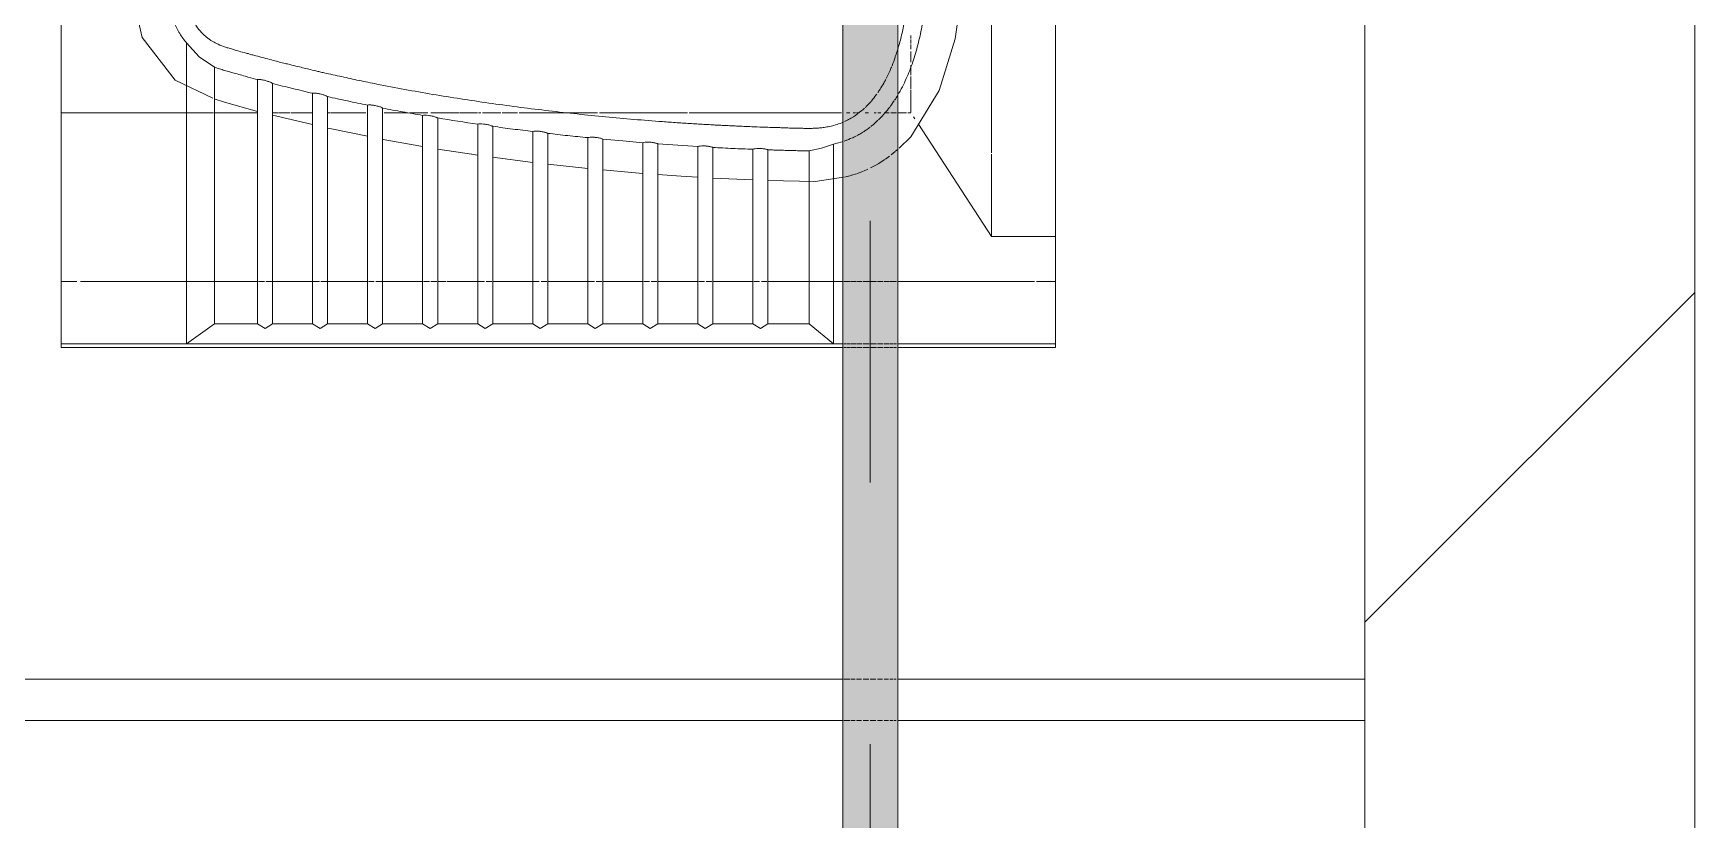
# Model space of a CAD drawing. Header units: millimetres. Extents: x -4000 to 187956, y -58990 to 162485.
# Drawn here: x 11643 to 12650, y 138761 to 139238 of the extents above; entities that cross this region are included whole.
import ezdxf

# ---------------------------------------------------------------- set-up
doc = ezdxf.new("R2010")
doc.units = ezdxf.units.MM
doc.linetypes.add('Dash 1_16_', pattern=[317.5, 158.75, -158.75])
for name, color, linetype, lineweight in [('A-WALL', 113, 'Continuous', 13), ('A-WALL-PATT', 111, 'Continuous', 13), ('P-PIPE', 3, 'Continuous', 9), ('P-PIPE-CNTR', 3, 'Continuous', 9), ('P-SANR-FIXT', 6, 'Continuous', 9)]:
    doc.layers.add(name, color=color, linetype=linetype, lineweight=lineweight)

# ---------------------------------------------------------------- blocks, each defined once
blk = doc.blocks.new('WCPan-SquattingPan-Vitra-ArkitektSeries-5952 - CMPX502N-V827-FFS - TANG 1')
at = {"layer": 'P-SANR-FIXT', "color": 250}
for p, q in [((250.6, 212.4), (-250.6, 212.4)), ((250.6, 212.4), (250.6, 116.9)), ((253, 212.4), (250.6, 212.4)), ((253, 116.9), (253, 212.4)), ((250.6, 83.5), (250.6, 77.9)), ((253, -390.2), (253, 83.5)), ((129.5, 77.9), (250.6, 77.9)), ((250.6, 77.9), (238.6, 63.1)), ((250.6, -314.3), (250.6, 77.9)), ((238.6, 63.1), (133.7, 63.1)), ((238.6, 38.1), (238.6, 63.1)), ((238.6, 38.1), (133, 38.1)), ((132.7, 29), (238.6, 29)), ((238.6, 4.8), (238.6, 29)), ((238.6, 4.8), (131.5, 4.8)), ((131, -4.3), (238.6, -4.3)), ((238.6, -28.6), (238.6, -4.3)), ((238.6, -28.6), (129.4, -28.6)), ((128.7, -37.7), (238.6, -37.7)), ((238.6, -61.9), (238.6, -37.7)), ((238.6, -61.9), (126.5, -61.9)), ((125.6, -71), (238.6, -71)), ((238.6, -95.3), (238.6, -71)), ((238.6, -95.3), (123, -95.3)), ((121.9, -104.4), (238.6, -104.4)), ((238.6, -128.6), (238.6, -104.4)), ((238.6, -128.6), (118.7, -128.6)), ((117.4, -137.7), (238.6, -137.7)), ((238.6, -162), (238.6, -137.7)), ((112.1, -171.1), (238.6, -171.1)), ((238.6, -162), (113.7, -162)), ((238.6, -195.4), (238.6, -171.1)), ((238.6, -195.4), (107.7, -195.4)), ((105.9, -204.5), (238.6, -204.5)), ((238.6, -204.5), (238.6, -228.7)), ((238.6, -228.7), (100.7, -228.7)), ((98.7, -237.8), (238.6, -237.8)), ((238.6, -262.1), (238.6, -237.8)), ((90.4, -271.2), (238.6, -271.2)), ((238.6, -262.1), (92.7, -262.1)), ((238.6, -297.2), (238.6, -271.2)), ((82.8, -297.2), (238.6, -297.2)), ((238.6, -297.2), (250.6, -314.3)), ((250.6, -314.3), (68, -314.3)), ((250.6, -314.3), (250.6, -390.2)), ((250.6, -390.2), (-250.6, -390.2)), ((250.6, -390.2), (253, -390.2))]:
    blk.add_line(p, q, dxfattribs=at)
at = {"layer": 'P-SANR-FIXT', "color": 252}
for p, q in [((185.5, 212.4), (25, 212.4)), ((185.5, 173.7), (185.5, 212.4)), ((185.5, 212.4), (212.9, 212.4)), ((212.9, 212.4), (212.9, 201)), ((253, 212.4), (212.9, 212.4)), ((212.9, 199.8), (212.9, 116.9)), ((134.9, 173.7), (-184.7, 173.7)), ((117.4, 129.4), (185.5, 173.7)), ((185.5, 173.7), (135.6, 173.7)), ((66, 124.9), (68.4, 124.9)), ((110.6, 56.6), (110.6, 82.7)), ((212.9, 83.5), (212.9, 38.1)), ((110.6, -9.6), (110.6, 56.4)), ((212.9, 37.6), (212.9, 34.2)), ((212.9, 33), (212.9, 29.6)), ((151.3, 29), (150.1, 4.8)), ((212.9, 29), (212.9, 4.8)), ((212.9, 4.2), (212.9, 0.8)), ((149.6, -4.3), (149, -14.4)), ((212.9, -0.3), (212.9, -3.8)), ((212.9, -4.3), (212.9, -28.6)), ((110.6, -64), (110.6, -10.6)), ((149, -14.4), (148, -28.6)), ((212.9, -29.1), (212.9, -32.6)), ((147.3, -37.7), (145.2, -61.9)), ((212.9, -33.7), (212.9, -37.1)), ((212.9, -37.7), (212.9, -61.9)), ((110.6, -82.9), (110.6, -65.1)), ((212.9, -62.5), (212.9, -65.9)), ((212.9, -67), (212.9, -70.5)), ((144.3, -71), (141.7, -95.3)), ((212.9, -71), (212.9, -95.3)), ((212.9, -95.8), (212.9, -99.3)), ((212.9, -100.4), (212.9, -103.9)), ((140.6, -104.4), (137.5, -128.7)), ((212.9, -104.4), (212.9, -128.6)), ((212.9, -129.1), (212.9, -132.7)), ((136.2, -137.8), (135.7, -141.2)), ((212.9, -133.7), (212.9, -137.2)), ((212.9, -137.7), (212.9, -156.2)), ((135.7, -141.4), (132.5, -162)), ((212.9, -156.9), (212.9, -162)), ((131, -171.1), (126.7, -195)), ((212.9, -162.5), (212.9, -166.1)), ((212.9, -167), (212.9, -170.6)), ((212.9, -171.1), (212.9, -195.4)), ((212.9, -195.8), (212.9, -199.4)), ((212.9, -200.4), (212.9, -204)), ((212.9, -204.5), (212.9, -228.7)), ((212.9, -229.1), (212.9, -232.8)), ((212.9, -233.7), (212.9, -237.4)), ((212.9, -237.8), (212.9, -262.1)), ((110.6, -297.2), (110.6, -271.2)), ((212.9, -262.5), (212.9, -266.2)), ((212.9, -267), (212.9, -270.7)), ((212.9, -271.2), (212.9, -378.6)), ((110.6, -390.2), (110.6, -297.9)), ((64.9, -341.1), (32.9, -348.3)), ((212.9, -380.8), (212.9, -390.2)), ((-110.5, -390.2), (110.6, -390.2)), ((212.9, -390.2), (110.6, -390.2)), ((212.9, -390.2), (253, -390.2))]:
    blk.add_line(p, q, dxfattribs=at)
at = {"layer": 'P-SANR-FIXT', "color": 253}
for p, q in [((63.6, 124.9), (65.4, 124.9)), ((69.2, 124.9), (72, 124.9)), ((73.3, 124.9), (76.8, 124.9)), ((76.9, 124.9), (79.8, 124.9)), ((81.6, 124.9), (87.8, 124.9)), ((88.5, 124.9), (95.9, 124.9)), ((96.7, 124.9), (110.4, 124.9)), ((110.6, 123), (110.6, 124.9)), ((110.6, 116.9), (110.6, 122.1)), ((112.9, 126.5), (114.1, 127.3)), ((110.6, 114.7), (110.6, 116.2)), ((110.6, -112.6), (110.6, -83.1)), ((110.6, -123), (110.6, -113.7)), ((110.6, -134.9), (110.6, -123.8)), ((110.6, -137.3), (110.6, -135.9)), ((110.6, -148.6), (110.6, -137.8)), ((110.6, -166.2), (110.6, -148.9)), ((110.6, -179.1), (110.6, -168)), ((110.6, -194.4), (110.6, -180)), ((110.6, -217), (110.6, -205.5)), ((110.6, -226.5), (110.6, -217.2)), ((110.6, -228.7), (110.6, -227)), ((110.6, -239.6), (110.6, -237.8)), ((110.6, -251), (110.6, -239.9)), ((110.6, -258.4), (110.6, -251.6)), ((110.6, -262.1), (110.6, -258.9))]:
    blk.add_line(p, q, dxfattribs=at)
at = {"layer": 'P-SANR-FIXT', "color": 9}
for p, q in [((110.6, 112.7), (110.6, 114.5)), ((110.6, 108.6), (110.6, 111.7)), ((110.6, 104.7), (110.6, 106.6)), ((110.6, 102.5), (110.6, 103.8)), ((110.6, 97.2), (110.6, 99.1)), ((110.6, 91.9), (110.6, 93.5)), ((110.6, 89.8), (110.6, 91.2))]:
    blk.add_line(p, q, dxfattribs=at)
at = {"layer": 'P-SANR-FIXT', "color": 25}
for p, q in [((132.6, 117.1), (133.9, 115.6)), ((212.9, 116.1), (212.9, 114.7)), ((212.9, 85.6), (212.9, 84.1))]:
    blk.add_line(p, q, dxfattribs=at)
at = {"layer": 'P-SANR-FIXT', "color": 243}
for p, q in [((134.1, 115.4), (136, 112.9)), ((136.9, 111.8), (138.7, 109.4)), ((212.9, 114.4), (212.9, 112)), ((212.9, 111.6), (212.9, 108.6)), ((138.9, 109), (141.4, 105.1)), ((141.7, 104.7), (144, 100.4)), ((212.9, 108.1), (212.9, 104.5)), ((212.9, 104), (212.9, 100.2)), ((144.8, 98.7), (146, 96.1)), ((146.1, 95.7), (147.4, 92.3)), ((147.5, 91.9), (148.4, 88.9)), ((212.9, 99.7), (212.9, 95.9)), ((212.9, 95.4), (212.9, 91.9)), ((212.9, 91.4), (212.9, 88.4)), ((110.6, 85.8), (110.6, 87.8)), ((148.5, 88.6), (149.1, 86.2)), ((149.2, 86.1), (149.5, 84.5)), ((212.9, 88.1), (212.9, 85.8))]:
    blk.add_line(p, q, dxfattribs=at)
at = {"layer": 'P-SANR-FIXT', "color": 16}
for p, q in [((250.6, 116.1), (250.6, 114.7)), ((250.6, 114.3), (250.6, 112)), ((250.6, 111.6), (250.6, 108.6)), ((253, 114.7), (253, 116.1)), ((253, 112), (253, 114.3)), ((253, 108.6), (253, 111.6)), ((250.6, 108), (250.6, 104.5)), ((250.6, 104), (250.6, 100.2)), ((253, 104.5), (253, 108)), ((253, 100.2), (253, 104)), ((250.6, 99.6), (250.6, 95.9)), ((250.6, 95.3), (250.6, 91.9)), ((250.6, 91.4), (250.6, 88.4)), ((253, 95.9), (253, 99.6)), ((253, 91.9), (253, 95.3)), ((253, 88.4), (253, 91.4)), ((250.6, 88), (250.6, 85.8)), ((250.6, 85.5), (250.6, 84.1)), ((253, 85.8), (253, 88)), ((253, 84.1), (253, 85.5))]:
    blk.add_line(p, q, dxfattribs=at)
at = {"layer": 'P-SANR-FIXT', "color": 252, "flags": 128}
for points in [[(0, 157.7), (32.9, 156.4), (65.6, 151.7), (97.1, 142), (125.1, 124.8), (132, 117.8)], [(149.6, 83.9), (152.2, 66.8), (151.6, 38.1)], [(124.8, -204.5), (120.1, -227.3), (119.8, -228.7)], [(117.7, -237.8), (112.6, -259.4), (111.9, -262.1)], [(109.8, -271.3), (104.1, -291.2), (102, -297.5)], [(101.7, -298.2), (90.8, -321.1), (64.9, -341.1)]]:
    blk.add_lwpolyline(points, dxfattribs=at)
at = {"layer": 'P-SANR-FIXT', "color": 250, "flags": 128}
for points in [[(133.7, 63.1), (132, 70.6), (129.5, 77.9)], [(238.6, 29), (241.4, 33.6), (238.6, 38.1)], [(238.6, -4.3), (241.4, 0.2), (238.6, 4.8)], [(129.4, -28.6), (130.2, -16.5), (131, -4.3)], [(238.6, -37.7), (241.4, -33.1), (238.6, -28.6)], [(126.5, -61.9), (127.6, -49.8), (128.7, -37.7)], [(238.6, -71), (241.4, -66.5), (238.6, -61.9)], [(238.6, -104.4), (241.4, -99.8), (238.6, -95.3)], [(238.6, -137.7), (241.4, -133.2), (238.6, -128.6)], [(238.6, -171.1), (241.4, -166.6), (238.6, -162)], [(238.6, -204.5), (241.4, -199.9), (238.6, -195.4)], [(238.6, -237.8), (241.4, -233.3), (238.6, -228.7)], [(238.6, -271.2), (241.4, -266.6), (238.6, -262.1)], [(68, -314.3), (76.6, -306.5), (82.8, -297.2)]]:
    blk.add_lwpolyline(points, dxfattribs=at)
at = {"layer": 'P-SANR-FIXT', "color": 250}
blk.add_arc((-1176.2, 51.3), 1307.4, 350.6119, 351.6879, dxfattribs=at)
for points, knots in [([(98.8, 117.4), (97.9, 118), (93.7, 120.3), (86.1, 123.8), (75.9, 127.3), (65.2, 130.2), (54.6, 132.3), (43.7, 133.9), (32.5, 135.1), (17.7, 136.1), (6.8, 136.4), (0, 136.4)], [0.3361599, 0.3361599, 0.3361599, 0.3361599, 0.3571429, 0.4285714, 0.5, 0.5714286, 0.6428571, 0.7142857, 0.7857143, 0.8571429, 1, 1, 1, 1]), ([(0, 125.4), (5.3, 125.4), (13.8, 125.3), (25.5, 124.7), (34.4, 123.9), (43.1, 122.9), (51.7, 121.6), (60.2, 120), (66.5, 118.5), (70.1, 117.5), (70.8, 117.2)], [0, 0, 0, 0, 0.0294118, 0.0441176, 0.0588235, 0.0735294, 0.0882353, 0.1029412, 0.1176471, 0.121678, 0.121678, 0.121678, 0.121678]), ([(116.1, 83.9), (116.3, 83.6), (117, 82), (118, 79.1), (118.9, 75.5), (119.4, 72.3), (119.8, 69.5), (119.9, 66.8), (120, 64.7), (120, 63), (120, 62), (120, 61.2), (120, 60.1), (119.9, 58.3), (119.9, 55.3), (119.8, 51.4), (119.6, 47.5), (119.5, 44), (119.4, 40.7), (119.3, 37), (119.1, 31.9), (118.9, 26.9), (118.7, 22.5), (118.6, 19), (118.4, 16.2), (118.3, 13.4), (118.2, 11), (118.1, 8.7), (118, 6.7), (117.8, 4.6), (117.7, 1.8), (117.5, -1.7), (117.2, -6), (117, -10.3), (116.7, -14.7), (116.3, -20.6), (115.5, -30.8), (114.4, -45.2), (112.3, -68.1), (109.2, -96.7), (105.5, -125.4), (102.1, -148), (99.4, -165), (96.4, -181.9), (93.5, -196.8), (91.3, -207.8), (89.8, -214.9), (88.6, -220.2), (87.5, -225.5), (86.5, -229.9), (85.7, -233.4), (84.9, -236.7), (84.1, -240.1), (83.2, -243.8), (82.2, -247.8), (81.2, -251.9), (80.2, -256.1), (79.3, -259.7), (78.2, -263.8), (76.9, -268.6), (75.8, -272.6), (75, -275.8), (74.1, -278.9), (73.2, -282.4), (72.2, -285.7), (71.4, -288.4), (70.4, -291.5), (69.3, -294.4), (68, -297), (67.1, -298.7), (66.1, -300.3), (64.4, -302.5), (61.9, -305.3), (58.1, -308.3), (54.4, -310.4), (51, -312), (47.4, -313.3), (42.8, -314.6), (38.3, -315.4), (34.9, -315.7), (31.6, -316), (27.2, -316.3), (22.4, -316.5), (18.4, -316.6), (14.4, -316.6), (10, -316.6), (5.1, -316.6), (1.8, -316.5), (0, -316.5)], [0.2186412, 0.2186412, 0.2186412, 0.2186412, 0.2205882, 0.2279412, 0.2352941, 0.2426471, 0.25, 0.2573529, 0.2647059, 0.2683824, 0.2720588, 0.2738971, 0.2757353, 0.2794118, 0.2830882, 0.2867647, 0.2904412, 0.2922794, 0.2941176, 0.2977941, 0.3014706, 0.3088235, 0.3161765, 0.3235294, 0.3308824, 0.3382353, 0.3455882, 0.3492647, 0.3529412, 0.3566176, 0.3602941, 0.3676471, 0.375, 0.3823529, 0.3897059, 0.3970588, 0.4117647, 0.4411765, 0.4705882, 0.5294118, 0.5882353, 0.6176471, 0.6470588, 0.6764706, 0.7058824, 0.7242647, 0.7334559, 0.7426471, 0.7518382, 0.7610294, 0.765625, 0.7702206, 0.7794118, 0.7886029, 0.7977941, 0.8069853, 0.8115809, 0.8161765, 0.8207721, 0.8253676, 0.8299632, 0.832261, 0.8345588, 0.8391544, 0.84375, 0.8483456, 0.8529412, 0.8621324, 0.8667279, 0.8713235, 0.8759191, 0.8805147, 0.8897059, 0.8988971, 0.9080882, 0.9126838, 0.9172794, 0.9264706, 0.9356618, 0.9402574, 0.9448529, 0.9540441, 0.9632353, 0.9678309, 0.9724265, 0.9816176, 0.9908088, 1, 1, 1, 1]), ([(133, 38.1), (133, 38.5), (133.1, 39.6), (133.1, 41.9), (133.2, 44.4), (133.3, 47.2), (133.4, 50.9), (133.5, 55.2), (133.6, 58.7), (133.6, 60.9), (133.7, 62.1), (133.7, 62.7), (133.7, 63.1)], [0, 0, 0, 0, 0.125, 0.25, 0.3125, 0.375, 0.5, 0.625, 0.75, 0.875, 0.9375, 1, 1, 1, 1]), ([(133, 38.1), (132.9, 38), (132.8, 37.6), (132.5, 36.5), (132.2, 34.8), (132.2, 32.4), (132.3, 30.3), (132.5, 29.3), (132.7, 29)], [0, 0, 0, 0, 0.1, 0.2, 0.4, 0.6, 0.8, 1, 1, 1, 1]), ([(131.5, 4.8), (131.5, 4.6), (131.3, 4.2), (131.1, 3.4), (130.9, 2.5), (130.7, 1), (130.6, -0.9), (130.7, -3.1), (130.9, -4), (131, -4.3)], [0, 0, 0, 0, 0.1, 0.2, 0.3, 0.4, 0.6, 0.8, 1, 1, 1, 1]), ([(129.4, -28.6), (129.3, -28.7), (129.1, -29.1), (128.9, -29.9), (128.7, -30.9), (128.4, -32.3), (128.3, -34.3), (128.3, -36.4), (128.5, -37.4), (128.7, -37.7)], [0, 0, 0, 0, 0.1, 0.2, 0.3, 0.4, 0.6, 0.8, 1, 1, 1, 1]), ([(126.5, -61.9), (126.4, -62.1), (126.3, -62.5), (126, -63.3), (125.8, -64.2), (125.5, -65.7), (125.3, -67.6), (125.3, -69.8), (125.5, -70.7), (125.6, -71)], [0, 0, 0, 0, 0.1, 0.2, 0.3, 0.4, 0.6, 0.8, 1, 1, 1, 1]), ([(123, -95.3), (122.9, -95.5), (122.7, -95.8), (122.4, -96.6), (122.2, -97.6), (121.9, -99), (121.7, -101), (121.6, -103.1), (121.8, -104.1), (121.9, -104.4)], [0, 0, 0, 0, 0.1, 0.2, 0.3, 0.4, 0.6, 0.8, 1, 1, 1, 1]), ([(118.7, -128.6), (118.7, -128.8), (118.5, -129.2), (118.2, -130), (117.9, -130.9), (117.7, -132), (117.5, -133.1), (117.3, -134.7), (117.2, -136.5), (117.3, -137.4), (117.4, -137.7)], [0, 0, 0, 0, 0.1, 0.2, 0.3, 0.4, 0.5, 0.6, 0.8, 1, 1, 1, 1]), ([(113.7, -162), (113.6, -162.2), (113.4, -162.5), (113.1, -163.3), (112.8, -164.3), (112.5, -165.3), (112.3, -166.5), (112, -168), (111.9, -169.8), (112, -170.8), (112.1, -171.1)], [0, 0, 0, 0, 0.1, 0.2, 0.3, 0.4, 0.5, 0.6, 0.8, 1, 1, 1, 1]), ([(107.7, -195.4), (107.6, -195.5), (107.4, -195.9), (107, -196.7), (106.7, -197.6), (106.4, -198.7), (106.2, -199.8), (105.9, -201.3), (105.7, -203.2), (105.8, -204.1), (105.9, -204.5)], [0, 0, 0, 0, 0.1, 0.2, 0.3, 0.4, 0.5, 0.6, 0.8, 1, 1, 1, 1]), ([(100.7, -228.7), (100.6, -228.9), (100.4, -229.3), (100.1, -230), (99.7, -231), (99.4, -232), (99.1, -233.2), (98.8, -234.7), (98.5, -236.5), (98.6, -237.5), (98.7, -237.8)], [0, 0, 0, 0, 0.1, 0.2, 0.3, 0.4, 0.5, 0.6, 0.8, 1, 1, 1, 1]), ([(82.8, -297.2), (83.2, -296.2), (83.9, -294.2), (84.8, -291.2), (85.8, -288), (86.7, -284.5), (87.8, -280.6), (89.2, -275.7), (90, -272.7), (90.4, -271.2)], [0, 0, 0, 0, 0.125, 0.25, 0.375, 0.5, 0.625, 0.75, 1, 1, 1, 1]), ([(92.7, -262.1), (92.6, -262.2), (92.4, -262.6), (92, -263.4), (91.6, -264.3), (91.3, -265.4), (90.9, -266.5), (90.6, -268), (90.3, -269.8), (90.3, -270.8), (90.4, -271.2)], [0, 0, 0, 0, 0.1, 0.2, 0.3, 0.4, 0.5, 0.6, 0.8, 1, 1, 1, 1]), ([(0, -327.5), (2.5, -327.5), (5.9, -327.5), (10.4, -327.6), (14, -327.6), (17.8, -327.6), (21.3, -327.5), (24.8, -327.4), (28.2, -327.2), (31.6, -327), (34.4, -326.8), (36.6, -326.6), (39, -326.3), (43.3, -325.7), (48, -324.6), (52.5, -323.1), (55.9, -321.8), (59.3, -320.2), (63.5, -317.8), (66.3, -315.8), (68, -314.3)], [0, 0, 0, 0, 0.1, 0.15, 0.2, 0.25, 0.3, 0.35, 0.4, 0.45, 0.5, 0.525, 0.55, 0.6, 0.7, 0.75, 0.8, 0.85, 0.9, 1, 1, 1, 1])]:
    blk.add_open_spline(points, degree=3, knots=knots, dxfattribs=at)
at = {"layer": 'P-SANR-FIXT', "color": 16}
for points in [[(70.8, 117.2), (71.2, 117.1), (71.6, 117), (72, 116.9)], [(72.4, 116.8), (73.6, 116.4), (74.8, 116), (76, 115.6)], [(102.9, 115), (101.9, 115.6), (101, 116.1), (100.1, 116.7)], [(110.6, 109.2), (109.5, 110.1), (108.3, 111.1), (107.1, 112)], [(107.7, 96.8), (108.8, 95.6), (109.8, 94.3), (110.8, 93)], [(126, 88.8), (125.5, 89.8), (125, 90.9), (124.5, 91.9)], [(113.5, 89.1), (114, 88.2), (114.5, 87.3), (115, 86.4)], [(115.1, 86.2), (115.3, 85.7), (115.6, 85.1), (115.9, 84.5)], [(127.7, 84.4), (127.5, 84.9), (127.3, 85.4), (127.1, 85.9)]]:
    blk.add_open_spline(points, degree=3, dxfattribs=at)
for points, knots in [([(76.4, 115.5), (76.5, 115.4), (78.4, 114.8), (80.3, 114.1), (82, 113.4)], [0.13170914, 0.13170914, 0.13170914, 0.13170914, 0.13235294, 0.14193595, 0.14193595, 0.14193595, 0.14193595]), ([(82.6, 113.2), (83.3, 112.9), (85.7, 111.9), (88.1, 110.7), (89.7, 109.9)], [0.14296488, 0.14296488, 0.14296488, 0.14296488, 0.14705882, 0.15626048, 0.15626048, 0.15626048, 0.15626048]), ([(106.8, 112.2), (106.3, 112.6), (105.1, 113.4), (103.9, 114.2), (103.2, 114.7)], [0.27409408, 0.27409408, 0.27409408, 0.27409408, 0.28571429, 0.30223868, 0.30223868, 0.30223868, 0.30223868]), ([(90.4, 109.6), (91.1, 109.2), (93.1, 108.1), (95.7, 106.5), (97.6, 105.3), (98.2, 104.9)], [0.15750719, 0.15750719, 0.15750719, 0.15750719, 0.16176471, 0.16911765, 0.17294176, 0.17294176, 0.17294176, 0.17294176]), ([(99.2, 104.2), (99.4, 104), (100.8, 103), (102.2, 101.9), (103.4, 100.9)], [0.17502902, 0.17502902, 0.17502902, 0.17502902, 0.176470588, 0.183823529, 0.183823529, 0.183823529, 0.183823529]), ([(114.8, 105.2), (114.4, 105.6), (113.2, 106.8), (111.9, 108), (110.9, 108.8)], [0.20446404, 0.20446404, 0.20446404, 0.20446404, 0.21428571, 0.23883599, 0.23883599, 0.23883599, 0.23883599]), ([(118.8, 100.6), (118.4, 101.2), (117.2, 102.6), (115.9, 104), (115.1, 104.9)], [0.16426312, 0.16426312, 0.16426312, 0.16426312, 0.17857143, 0.20108707, 0.20108707, 0.20108707, 0.20108707]), ([(103.6, 100.7), (104.7, 99.8), (105.9, 98.6), (107.2, 97.3), (107.4, 97.1)], [0.184444252, 0.184444252, 0.184444252, 0.184444252, 0.191176471, 0.19276266, 0.19276266, 0.19276266, 0.19276266]), ([(111, 92.7), (111.6, 92.1), (112.3, 90.9), (113.1, 89.8), (113.3, 89.3)], [0.201773475, 0.201773475, 0.201773475, 0.201773475, 0.205882353, 0.20841474, 0.20841474, 0.20841474, 0.20841474]), ([(122.1, 96), (121.7, 96.7), (120.7, 98.1), (119.7, 99.4), (119.2, 100.2)], [0.12839655, 0.12839655, 0.12839655, 0.12839655, 0.14285714, 0.16082034, 0.16082034, 0.16082034, 0.16082034]), ([(124.3, 92.2), (124.1, 92.5), (123.5, 93.7), (122.8, 94.9), (122.3, 95.7)], [0.0995743, 0.0995743, 0.0995743, 0.0995743, 0.10714286, 0.12589603, 0.12589603, 0.12589603, 0.12589603]), ([(127.1, 86.1), (126.8, 86.8), (126.5, 87.6), (126.1, 88.4), (126.1, 88.5)], [0.05583256, 0.05583256, 0.05583256, 0.05583256, 0.07142857, 0.07315358, 0.07315358, 0.07315358, 0.07315358])]:
    blk.add_open_spline(points, degree=3, knots=knots, dxfattribs=at)
at = {"layer": 'P-SANR-FIXT', "color": 250}
for points in [[(129.5, 77.9), (129.1, 79.9), (128.5, 81.9), (127.9, 83.8)], [(131.5, 4.8), (131.8, 8.9), (132.2, 16.9), (132.5, 24.9), (132.7, 29)], [(123, -95.3), (123.5, -91.3), (124.4, -83.2), (125.2, -75.1), (125.6, -71)], [(118.7, -128.6), (119.3, -124.6), (120.4, -116.5), (121.4, -108.4), (121.9, -104.4)], [(107.7, -195.4), (108.5, -191.3), (110, -183.2), (111.4, -175.2), (112.1, -171.1)], [(100.7, -228.7), (101.6, -224.7), (103.4, -216.6), (105.1, -208.5), (105.9, -204.5)], [(92.7, -262.1), (93.8, -258), (95.8, -250), (97.7, -241.9), (98.7, -237.8)]]:
    blk.add_open_spline(points, degree=3, dxfattribs=at)
blk = doc.blocks.new('CMF2_NHAXUONG_A_rvt-1-FFS - TANG 1')
at = {"layer": 'A-WALL-PATT', "lineweight": 9}
h = blk.add_hatch(dxfattribs=at)
h.set_pattern_fill('FP_12', color=250, style=0, pattern_type=2)
h.set_pattern_definition([(45, (0, 0), (-212.13203, 212.13203), [])])
h.paths.add_polyline_path([(12649.8, 136000), (12649.8, 139700), (12449.8, 139700), (12449.8, 136000), (12460.5, 136000)])
at = {"layer": 'A-WALL', "color": 50, "lineweight": 15}
for p, q in [((12449.8, 139700), (12449.8, 136000)), ((12649.8, 136000), (12649.8, 139700)), ((11175.8, 138845.8), (12133.3, 138845.8)), ((12166.7, 138845.8), (12449.8, 138845.8)), ((12133.3, 138820.8), (11175.8, 138820.8)), ((12449.8, 138820.8), (12166.7, 138820.8))]:
    blk.add_line(p, q, dxfattribs=at)
at = {"layer": 'A-WALL', "color": 35, "lineweight": 15}
for p, q in [((12449.8, 139700), (12449.8, 138845.8)), ((12649.8, 136000), (12649.8, 139700)), ((12133.3, 138845.8), (11175.8, 138845.8)), ((12449.8, 138845.8), (12166.7, 138845.8)), ((12449.8, 138820.8), (12449.8, 138845.8)), ((11175.8, 138820.8), (12133.3, 138820.8)), ((12166.7, 138820.8), (12449.8, 138820.8)), ((12449.8, 138820.8), (12449.8, 137912.5))]:
    blk.add_line(p, q, dxfattribs=at)
at = {"layer": 'A-WALL', "color": 14, "lineweight": 15}
for p, q in [((12133.9, 138845.8), (12135.2, 138845.8)), ((12135.5, 138845.8), (12137.6, 138845.8)), ((12138.2, 138845.8), (12140.9, 138845.8)), ((12141.7, 138845.8), (12144.8, 138845.8)), ((12145.7, 138845.8), (12149.1, 138845.8)), ((12150, 138845.8), (12153.4, 138845.8)), ((12154.3, 138845.8), (12157.5, 138845.8)), ((12158.4, 138845.8), (12161.1, 138845.8)), ((12161.8, 138845.8), (12163.9, 138845.8)), ((12164.5, 138845.8), (12165.8, 138845.8)), ((12135.2, 138820.8), (12133.9, 138820.8)), ((12137.6, 138820.8), (12135.5, 138820.8)), ((12140.9, 138820.8), (12138.2, 138820.8)), ((12144.8, 138820.8), (12141.7, 138820.8)), ((12149, 138820.8), (12145.7, 138820.8)), ((12153.4, 138820.8), (12150, 138820.8)), ((12157.5, 138820.8), (12154.3, 138820.8)), ((12161, 138820.8), (12158.4, 138820.8)), ((12163.9, 138820.8), (12161.8, 138820.8)), ((12165.8, 138820.8), (12164.5, 138820.8))]:
    blk.add_line(p, q, dxfattribs=at)
at = {"layer": 'A-WALL', "color": 15, "lineweight": 15}
for p, q in [((12135.2, 138845.8), (12133.9, 138845.8)), ((12137.6, 138845.8), (12135.5, 138845.8)), ((12140.9, 138845.8), (12138.2, 138845.8)), ((12144.8, 138845.8), (12141.7, 138845.8)), ((12149.1, 138845.8), (12145.7, 138845.8)), ((12153.4, 138845.8), (12150, 138845.8)), ((12157.5, 138845.8), (12154.3, 138845.8)), ((12161.1, 138845.8), (12158.4, 138845.8)), ((12163.9, 138845.8), (12161.8, 138845.8)), ((12165.8, 138845.8), (12164.5, 138845.8)), ((12133.9, 138820.8), (12135.2, 138820.8)), ((12135.5, 138820.8), (12137.6, 138820.8)), ((12138.2, 138820.8), (12140.9, 138820.8)), ((12141.7, 138820.8), (12144.8, 138820.8)), ((12145.7, 138820.8), (12149, 138820.8)), ((12150, 138820.8), (12153.4, 138820.8)), ((12154.3, 138820.8), (12157.5, 138820.8)), ((12158.4, 138820.8), (12161, 138820.8)), ((12161.8, 138820.8), (12163.9, 138820.8)), ((12164.5, 138820.8), (12165.8, 138820.8))]:
    blk.add_line(p, q, dxfattribs=at)
at = {"layer": 'A-WALL', "color": 53, "lineweight": 15}
blk.add_line((12449.8, 138845.8), (12449.8, 138820.8), dxfattribs=at)
blk.add_line((12449.8, 138845.8), (12449.8, 138820.8), dxfattribs=at)
at = {"layer": 'P-SANR-FIXT', "color": 250, "lineweight": 9, "rotation": 269.9999999999997}
blk.add_blockref('WCPan-SquattingPan-Vitra-ArkitektSeries-5952 - CMPX502N-V827-FFS - TANG 1', (12049.8, 139300), dxfattribs=at)

msp = doc.modelspace()

# ---------------------------------------------------------------- block references
at = {"lineweight": 5}
msp.add_blockref('CMF2_NHAXUONG_A_rvt-1-FFS - TANG 1', (0, 0), dxfattribs=at)

# ---------------------------------------------------------------- next in the draw order: hatches: boundary and pattern name
at = {"layer": 'P-PIPE', "lineweight": 5, "transparency": 33554534}
for points in [[(12150, 136742.6), (12150, 139409.5), (12133.3, 139409.5), (12133.9, 136742.6), (12145.7, 136742.6)], [(12150, 136742.6), (12166.7, 136742.6), (12166.1, 139409.5), (12150, 139409.5), (12150, 136828.3)]]:
    msp.add_hatch(color=1, dxfattribs=at).paths.add_polyline_path(points)

# ---------------------------------------------------------------- next in the draw order: linework, layer by layer
at = {"layer": 'P-PIPE', "color": 20, "lineweight": 13}
for p, q in [((12133.3, 139409.5), (12133.3, 136742.6)), ((12166.7, 136742.6), (12166.7, 139409.5))]:
    msp.add_line(p, q, dxfattribs=at)
at = {"layer": 'P-PIPE-CNTR', "color": 1, "linetype": 'Dash 1_16_'}
msp.add_line((12150, 136742.6), (12150, 139409.5), dxfattribs=at)
msp.add_line((12150, 136742.6), (12150, 139409.5), dxfattribs=at)

doc.saveas('drawing.dxf')
